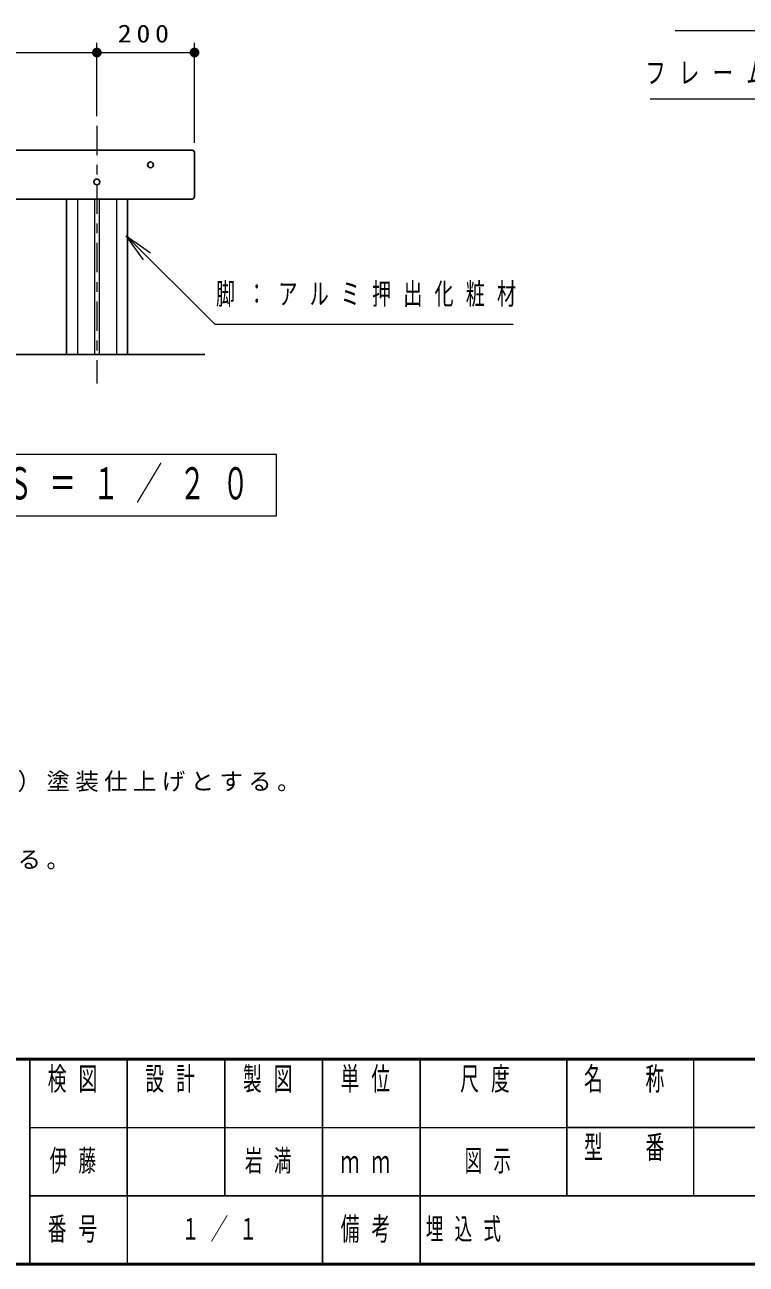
# Model space of a CAD drawing. Units: millimetres on the paper, scale 1:20. Extents: x -365 to 10, y -38 to 257.
# Drawn here: x -238 to -164.1, y 0 to 126.9 of the extents above; entities that cross this region are included whole.
import ezdxf

# ---------------------------------------------------------------- set-up
doc = ezdxf.new("R2010")
doc.units = ezdxf.units.MM
doc.linetypes.add('USER2', pattern=[6, 3, -1, 1, -1])
doc.layers.add('LY_1', color=7, linetype='Continuous', lineweight=25)
doc.layers.add('LY_2', color=7, linetype='Continuous', lineweight=13)
doc.styles.add('ＭＳ ゴシック', font='')
doc.styles.get('ＭＳ ゴシック').set_extended_font_data('MS Gothic')

# ---------------------------------------------------------------- blocks, each defined once
blk = doc.blocks.new('filled_dot')
at = {"color": 0, "linetype": 'Continuous', "lineweight": -2, "const_width": 1.25}
blk.add_lwpolyline([(-0.625, 0, 1), (0.625, 0, 1)], format="xyb", close=True, dxfattribs=at)

msp = doc.modelspace()

# ---------------------------------------------------------------- linework, layer by layer
at = {"layer": 'LY_1', "lineweight": 13}
for p, q in [((-230.616, 117.585), (-230.616, 125.085)), ((-220.616, 114.835), (-220.616, 125.085)), ((-284.616, 124.085), (-230.616, 124.085)), ((-230.616, 124.085), (-220.616, 124.085)), ((-232.616, 109.085), (-232.616, 93.175)), ((-230.866, 109.085), (-230.866, 93.175)), ((-230.366, 109.085), (-230.366, 93.175)), ((-228.616, 109.085), (-228.616, 93.175)), ((-225.842, 102.857), (-227.61, 105.332)), ((-227.61, 105.332), (-225.135, 103.564)), ((-227.61, 105.332), (-225.489, 103.211)), ((-212.223, 82.929), (-258.723, 82.929)), ((-212.223, 76.629), (-212.223, 82.929)), ((-258.723, 76.629), (-212.223, 76.629))]:
    msp.add_line(p, q, dxfattribs=at)
at = {"layer": 'LY_1', "linetype": 'USER2', "lineweight": 13}
msp.add_line((-230.616, 116.585), (-230.616, 90.188), dxfattribs=at)
at = {"layer": 'LY_1'}
for p, q in [((-220.866, 114.085), (-292.366, 114.085)), ((-220.616, 113.835), (-220.616, 109.335)), ((-220.866, 109.085), (-257.616, 109.085)), ((-233.741, 109.085), (-233.741, 93.175)), ((-227.491, 109.085), (-227.491, 93.175)), ((-281.491, 93.175), (-219.569, 93.175))]:
    msp.add_line(p, q, dxfattribs=at)
at = {"layer": 'LY_1', "lineweight": 13}
for points in [[(-125.026, 110.384), (-140.872, 126.307), (-171.383, 126.307)], [(-131.345, 109.924), (-140.74, 119.319), (-173.963, 119.319)], [(-227.61, 105.332), (-218.539, 96.261), (-187.966, 96.261)]]:
    msp.add_lwpolyline(points, dxfattribs=at)
at = {"layer": 'LY_1'}
for centre in [(-225.116, 112.585), (-230.616, 110.835)]:
    msp.add_circle(centre, 0.3, dxfattribs=at)
for centre, start, end in [((-220.866, 113.835), 0, 89.99998), ((-220.866, 109.335), 269.99996, 0)]:
    msp.add_arc(centre, 0.25, start, end, dxfattribs=at)
at = {"layer": 'LY_2', "lineweight": 50}
for p, q in [((-365, 21), (0, 21)), ((-365, 0), (0, 0))]:
    msp.add_line(p, q, dxfattribs=at)
at = {"layer": 'LY_2', "color": 211, "lineweight": 25}
for p, q in [((-237.5, 21), (-237.5, 0)), ((-227.5, 21), (-227.5, 7)), ((-217.5, 21), (-217.5, 7)), ((-207.5, 21), (-207.5, 0)), ((-197.5, 21), (-197.5, 7)), ((-182.5, 21), (-182.5, 7)), ((-182.5, 14), (-70, 14)), ((-237.5, 7), (0, 7))]:
    msp.add_line(p, q, dxfattribs=at)
at = {"layer": 'LY_2'}
for p, q in [((-169.5, 21), (-169.5, 7)), ((-237.5, 14), (-182.5, 14)), ((-227.5, 7), (-227.5, 0))]:
    msp.add_line(p, q, dxfattribs=at)
at = {"layer": 'LY_2', "lineweight": 25}
msp.add_line((-197.5, 7), (-197.5, 0), dxfattribs=at)

# ---------------------------------------------------------------- block references
at = {"layer": 'LY_1', "lineweight": 13, "xscale": 0.4, "yscale": 0.4, "rotation": 180}
for p in [(-230.616, 124.085), (-220.616, 124.085)]:
    msp.add_blockref('filled_dot', p, dxfattribs=at)

# ---------------------------------------------------------------- texts
at = {"layer": 'LY_1', "style": 'ＭＳ ゴシック'}
for s, insert, char_height, attachment_point in [('\\T1.33;\\W1.15;200', (-225.616, 125.085), 1.833, 8), ('\\T1.64;\\W0.7;フレーム：ＰＬ－３．２', (-174.448, 121.969), 2.199, 4), ('\\T1.64;\\W0.65;脚：アルミ押出化粧材', (-218.415, 99.261), 2.199, 4), ('\\T1.64;\\W0.6;正面図\u3000Ｓ＝１／２０', (-235.473, 79.779), 3.299, 5), ('\\T1.23;木材は、ヒノキ（一等材）とし、カンナ・ペーパーがけの上、木材保護着色塗料（メイプル）塗装仕上げとする。', (-359.8, 48.343), 1.76, 7), ('\\T1.23;鋼材は、電気亜鉛メッキ処理の上、ポリエステル樹脂粉体塗装（ダークグレー）仕上げとする。', (-359.8, 40.343), 1.76, 7), ('\\T1.64;\\W0.6;伊藤', (-232.5, 10.5), 2.199, 5), ('\\T1.64;\\W0.6;岩満', (-212.5, 10.5), 2.199, 5), ('\\T1.64;\\W0.6;図示', (-190, 10.5), 2.199, 5), ('\\T1.64;\\W0.6;１／１', (-217.5, 3.5), 2.199, 5), ('\\T1.64;\\W0.6;埋込式', (-192.5, 3.5), 2.199, 5)]:
    msp.add_mtext(s, dxfattribs=dict(at, insert=insert, char_height=char_height, attachment_point=attachment_point))
at = {"layer": 'LY_2', "color": 4, "char_height": 2.346, "style": 'ＭＳ ゴシック'}
for s, insert, attachment_point in [('\\T1.64;\\W0.6;検図', (-232.5, 20.167), 2), ('\\T1.64;\\W0.6;設計', (-222.5, 20.167), 2), ('\\T1.64;\\W0.6;製図', (-212.5, 20.167), 2), ('\\T1.64;\\W0.6;単位', (-202.5, 20.167), 2), ('\\T1.64;\\W0.6;尺度', (-190.25, 20.167), 2), ('\\T1.64;\\W0.6;名\u3000称', (-176, 20.167), 2), ('\\T1.64;\\W0.6;型\u3000番', (-176, 13.167), 2), ('\\T1.64;\\W0.6;ｍｍ', (-202.5, 10.5), 5), ('\\T1.64;\\W0.6;番号', (-232.5, 3.5), 5), ('\\T1.64;\\W0.6;備考', (-202.5, 3.5), 5)]:
    msp.add_mtext(s, dxfattribs=dict(at, insert=insert, attachment_point=attachment_point))

doc.saveas('drawing.dxf')
